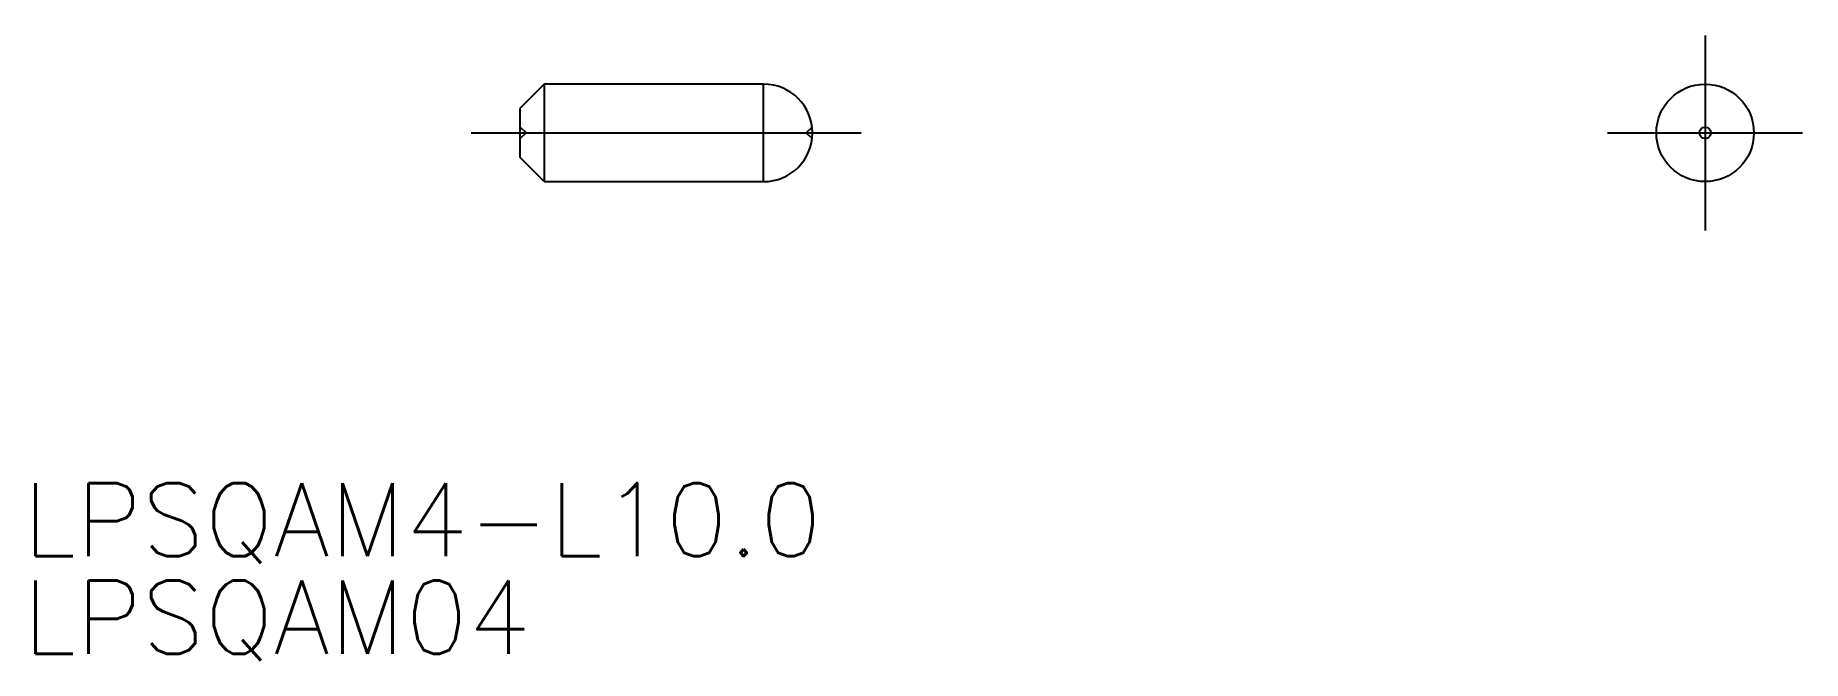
# Model space of a CAD drawing. Extents: x -68.5 to 4, y -21.6 to 4.
import ezdxf

# ---------------------------------------------------------------- set-up
doc = ezdxf.new("R2010")
doc.units = 0
doc.linetypes.add('CENTER', pattern=[50.8, 31.75, -6.35, 6.35, -6.35])
doc.linetypes.add('DASHED', pattern=[19.05, 12.7, -6.35])
doc.layers.get('0').update_dxf_attribs({"linetype": 'CONTINUOUS'})
doc.layers.add('CENTER', color=1, linetype='CENTER')
doc.styles.get("Standard").update_dxf_attribs({"font": 'txt.shx', "height": 3, "bigfont": 'bigfont.shx'})

# ---------------------------------------------------------------- blocks, each defined once
blk = doc.blocks.new('*U2')
at = {"color": 7, "linetype": 'CONTINUOUS'}
blk.add_text('LPSQAM4-L10.0', height=3, dxfattribs=at).set_placement((-69.021, -17.36))
blk = doc.blocks.new('*U3')
at = {"color": 7, "linetype": 'CONTINUOUS'}
blk.add_text('LPSQAM04', height=3, dxfattribs=at).set_placement((-69.021, -21.36))

msp = doc.modelspace()

# ---------------------------------------------------------------- linework, layer by layer
at = {"color": 7, "linetype": 'CONTINUOUS'}
for p, q in [((-47.626562, 2), (-48.626562, 1)), ((-47.626562, 2), (-47.626562, -2)), ((-38.626562, 2), (-47.626562, 2)), ((-38.626562, -2), (-38.626562, 2)), ((-48.626562, 1), (-48.626562, -1)), ((-47.626562, -2), (-48.626562, -1)), ((-47.626562, -2), (-38.626562, -2))]:
    msp.add_line(p, q, dxfattribs=at)
at = {"color": 3, "linetype": 'DASHED'}
for p, q in [((-48.626562, 0.25), (-48.376562, 0)), ((-48.376562, 0), (-48.626562, -0.25)), ((-36.640538, 0.236025), (-36.876562, 0)), ((-36.876562, 0), (-36.640538, -0.236024))]:
    msp.add_line(p, q, dxfattribs=at)
at = {"color": 7, "linetype": 'CONTINUOUS'}
for radius in [2, 0.23602]:
    msp.add_circle((0, 0), radius, dxfattribs=at)
msp.add_arc((-38.626562, 0), 2, 270, 90, dxfattribs=at)
at = {"layer": 'CENTER', "color": 1, "linetype": 'CENTER'}
for p, q in [((0, 4), (0, -4)), ((-50.626562, 0), (-34.626562, 0)), ((-4, 0), (4, 0))]:
    msp.add_line(p, q, dxfattribs=at)

# ---------------------------------------------------------------- block references
at = {"color": 7, "linetype": 'CONTINUOUS'}
for name in ['*U2', '*U3']:
    msp.add_blockref(name, (0, 0), dxfattribs=at)

doc.saveas('drawing.dxf')
